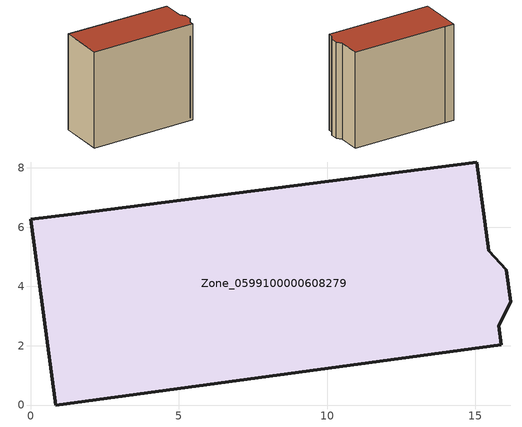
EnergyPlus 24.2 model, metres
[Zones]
Zone_0599100000608279
 floor ground (C_G): 15.46,5.2 16.05,4.57 16.2,3.49 15.8,2.68 15.88,2.03 0.84,0 0,6.27 1.38,6.43 15.05,8.2 z0
 wall outside (C_F): 0.84,0 15.88,2.03 15.8,2.68 16.2,3.49 16.05,4.57 15.46,5.2 15.05,8.2 1.38,6.43 0,6.27 0.84,0 z0:13.9
 roof outside (C_R): 15.46,5.2 15.05,8.2 1.38,6.43 0,6.27 0.84,0 15.88,2.03 15.8,2.68 16.2,3.49 16.05,4.57 z13.9
[BUILDING]
Pand.0599100000608279: North Axis=0; Terrain=City; Loads Convergence Tolerance Value=0.04; Temperature Convergence Tolerance Value=0.4; Solar Distribution=FullExterior; Maximum Number of Warmup Days=25; Minimum Number of Warmup Days=1
[Site:Location]
Rotterdam.The.Hague.AP_ZH_NLD Design_Conditions: Latitude=51.96; Longitude=4.45; Time Zone=1; Elevation=-4.5
[SITE:GROUNDTEMPERATURE:BUILDINGSURFACE]
18, 18, 18, 18, 18, 18, 18, 18, 18, 18, 18, 18
[MATERIAL] Thermal Absorptance=0.9; Solar Absorptance=0.7; Visible Absorptance=0.7
Name | Roughness | Thickness | Conductivity | Density | Specific Heat
G.TI.1946 | MediumSmooth | 0.15 | 1 | 540 | 1210
F.TI.1946 | Rough | 0.3 | 0.857143 | 1920 | 840
R.TI.1946 | MediumRough | 0.2 | 0.1 | 1500 | 1000
[CONSTRUCTION]
C_G: G.TI.1946
C_F: F.TI.1946
C_R: R.TI.1946
[ZONE]
Zone_0599100000608279: Type=1; Multiplier=1; Ceiling Height=Autocalculate; Volume=Autocalculate; Floor Area=autocalculate; Part of Total Floor Area=Yes
[ZONEINFILTRATION:DESIGNFLOWRATE]
Infil_Zone_0599100000608279: Zone or ZoneList or Space or SpaceList=Zone_0599100000608279; Schedule=AlwaysOn; Design Flow Rate Calculation Method=Flow/Area; Flow Rate per Floor Area=0.003; Constant Term Coefficient=1; Temperature Term Coefficient=0; Velocity Term Coefficient=0; Velocity Squared Term Coefficient=0
[HVACTEMPLATE:ZONE:IDEALLOADSAIRSYSTEM]
Zone_0599100000608279: Maximum Heating Supply Air Temperature=50; Minimum Cooling Supply Air Temperature=13; Maximum Heating Supply Air Humidity Ratio=0.0156; Minimum Cooling Supply Air Humidity Ratio=0.0077; Heating Limit=NoLimit; Cooling Limit=NoLimit; Dehumidification Control Type=ConstantSensibleHeatRatio; Cooling Sensible Heat Ratio=0.7; Dehumidification Setpoint=60; Humidification Control Type=None; Humidification Setpoint=30; Outdoor Air Method=None; Outdoor Air Flow Rate per Person=0.00944; Outdoor Air Flow Rate per Zone Floor Area=0; Outdoor Air Flow Rate per Zone=0; Demand Controlled Ventilation Type=None; Outdoor Air Economizer Type=NoEconomizer; Heat Recovery Type=None; Sensible Heat Recovery Effectiveness=0.7; Latent Heat Recovery Effectiveness=0.65
[ZONECONTROL:THERMOSTAT]
ThermostatControl_Zone_0599100000608279: Zone or ZoneList=Zone_0599100000608279; Control Type Schedule=DualSetpointControlType; Control 1=Thermostat_Zone_0599100000608279; Temperature Difference Between Cutout And Setpoint=0
[THERMOSTATSETPOINT:DUALSETPOINT]
Thermostat_Zone_0599100000608279: Heating Setpoint Temperature Schedule=HeatingSetpoint_Zone_0599100000608279; Cooling Setpoint Temperature Schedule=CoolingSetpoint_Zone_0599100000608279
[SCHEDULE:COMPACT]
HeatingSetpoint_Zone_0599100000608279: Through: 12/31, For: AllDays, Until: 24:00, 21
CoolingSetpoint_Zone_0599100000608279: Through: 12/31, For: AllDays, Until: 24:00, 24
DualSetpointControlType: Through: 12/31, For: AllDays, Until: 24:00, 4
AlwaysOn: Through: 12/31, For: AllDays, Until: 24:00, 1
